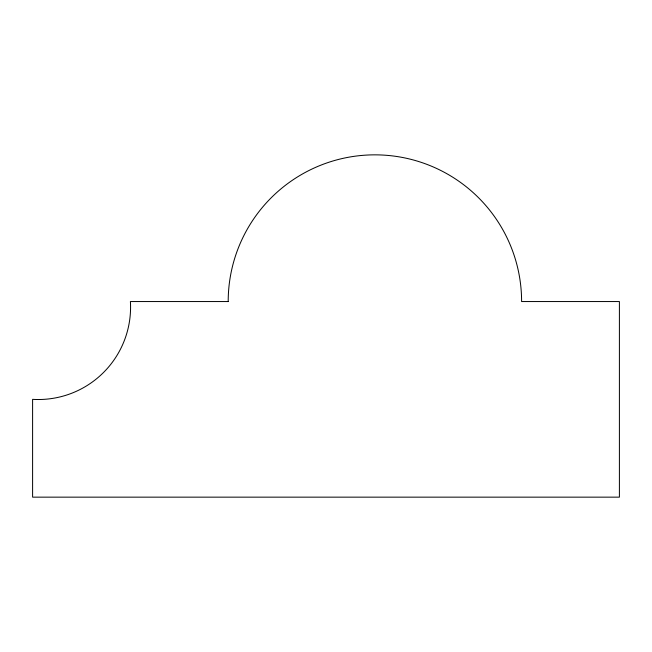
<?xml version="1.0" encoding="UTF-8"?>
<svg xmlns="http://www.w3.org/2000/svg" width="652" height="652" viewBox="0 0 652 652"><rect width="100%" height="100%" fill="white"/><g stroke="black" fill="none" stroke-linecap="round" stroke-linejoin="round"><path stroke-width="0.98" d="M228.2 301.55L130.4 301.55A92.323 92.323 0 0 1 32.6 399.35L32.6 497.15L619.4 497.15L619.4 301.55L521.6 301.55A146.7 146.7 0 0 0 374.9 154.85A146.7 146.7 0 0 0 228.2 301.55"/></g></svg>
